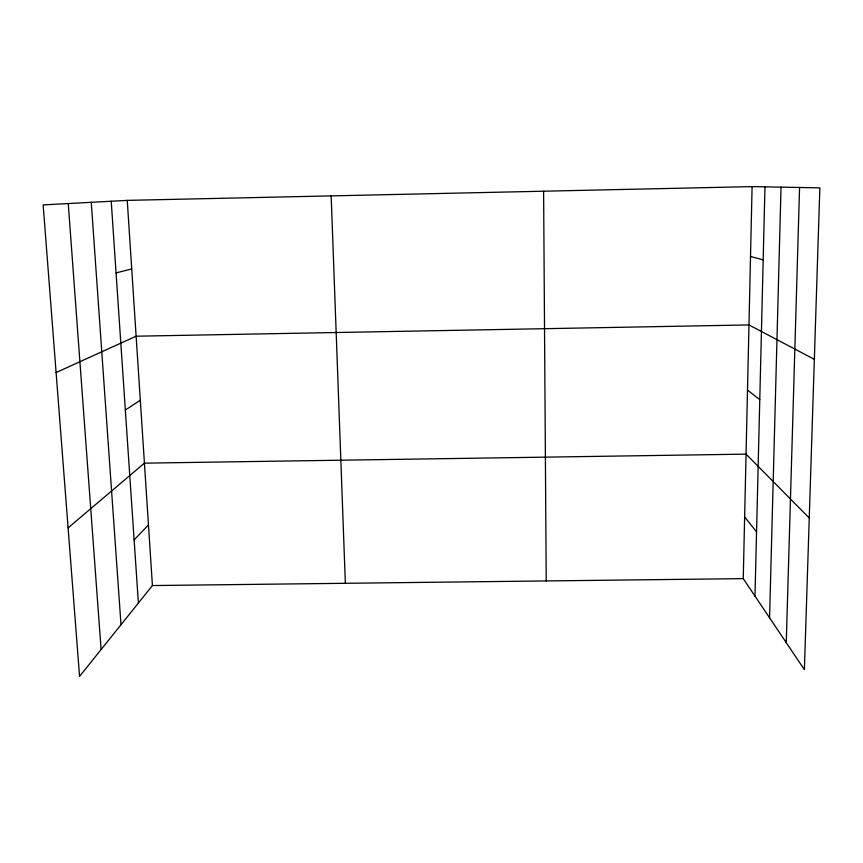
<?xml version="1.0" encoding="UTF-8"?>
<svg xmlns="http://www.w3.org/2000/svg" width="863" height="863" viewBox="0 0 863 863"><rect width="100%" height="100%" fill="white"/><g stroke="black" fill="none" stroke-linecap="round" stroke-linejoin="round"><path stroke-width="1.29" d="M743.248 578.631L752.094 186.613L819.85 187.854L804.381 669.623L743.248 578.631L152.417 585.556L79.569 676.387L43.15 204.898L127.249 200.378L752.094 186.613M754.985 596.106L764.963 186.85M769.559 617.789L781.026 187.142M786.258 642.644L799.57 187.476M134.121 539.914L148.458 524.909M68.091 527.876L144.423 463.151L746.053 454.132L809.257 518.016M125.34 410.001L140.313 400.259M56.095 372.546L136.127 336.203L748.965 324.93L814.348 359.321M116.063 272.913L131.737 268.943M750.519 256.451L763.183 259.914M747.498 390.13L759.774 399.58M744.64 516.948L756.549 531.856M68.253 203.549L101.111 649.515M91.251 202.309L121.003 624.726M111.219 201.241L138.393 603.054M127.249 200.378L152.417 585.556M331.165 195.879L345.351 583.302M543.604 191.208L546.225 580.939"/></g></svg>
